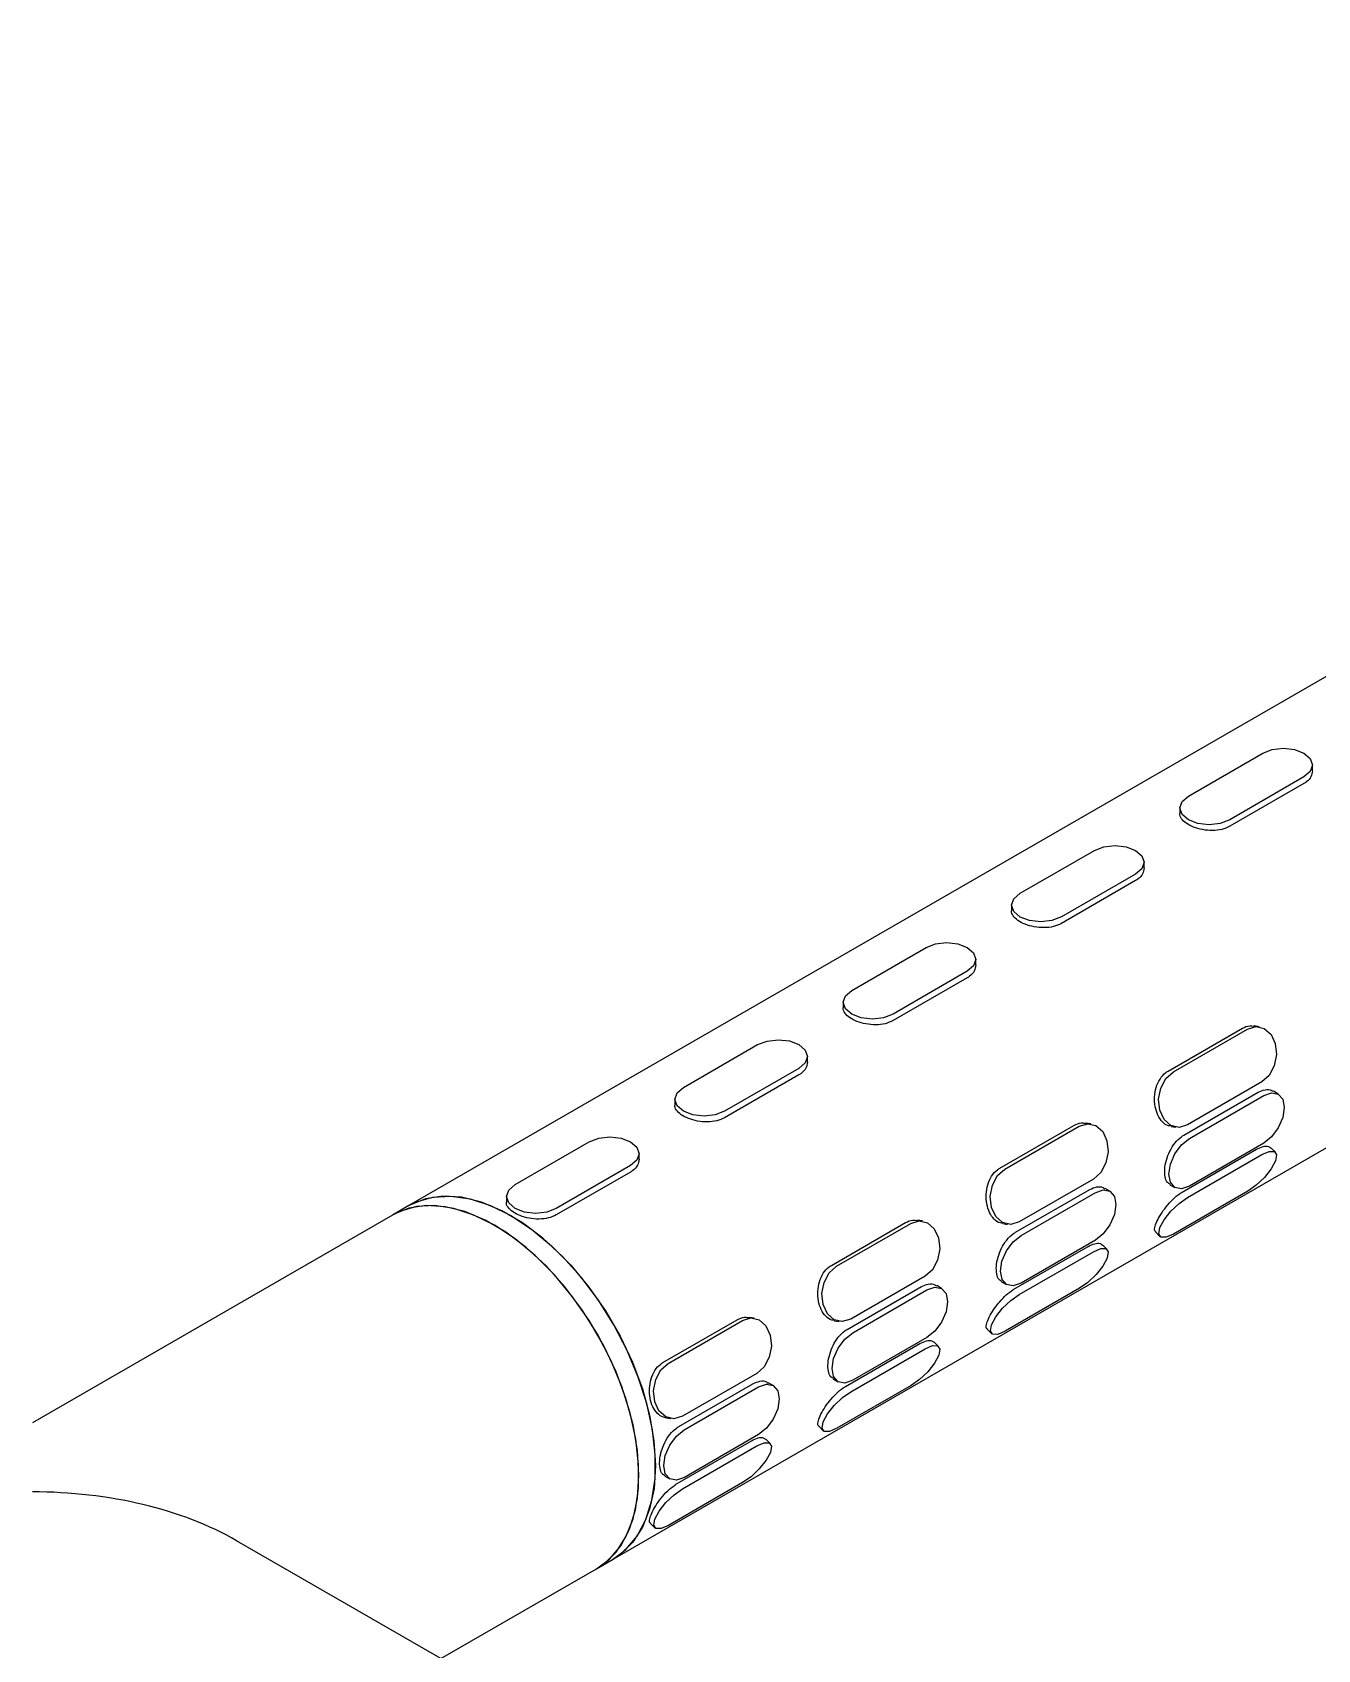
# Model space of a CAD drawing. Extents: x -1084 to 1049, y -151 to 450.
# Drawn here: x -671.1 to -625.2, y 242.3 to 300 of the extents above; entities that cross this region are included whole.
import ezdxf

# ---------------------------------------------------------------- set-up
doc = ezdxf.new("R2010")
doc.units = 0
doc.header["$LTSCALE"] = 23.1
doc.header["$MEASUREMENT"] = 0
doc.layers.get('0').update_dxf_attribs({"linetype": 'CONTINUOUS'})

msp = doc.modelspace()

# ---------------------------------------------------------------- linework, layer by layer
at = {"color": 7, "linetype": 'Continuous', "lineweight": 25}
for p, q in [((-485.02756, 357.77315), (-657.6622, 258.11329)), ((-650.37186, 245.48467), (-477.73722, 345.14453)), ((-629.83538, 272.73738), (-627.184, 274.26799)), ((-625.40578, 273.64385), (-625.40594, 273.84444)), ((-625.71101, 273.41922), (-628.36239, 271.88861)), ((-625.71082, 273.18795), (-628.36221, 271.65734)), ((-630.14045, 272.31216), (-630.14029, 272.11158)), ((-635.84519, 269.26799), (-633.19381, 270.79861)), ((-631.41559, 270.17446), (-631.41575, 270.37505)), ((-631.72081, 269.94983), (-634.3722, 268.41922)), ((-631.72063, 269.71857), (-634.37201, 268.18796)), ((-636.15026, 268.84278), (-636.1501, 268.64219)), ((-641.855, 265.79861), (-639.20361, 267.32922)), ((-637.42539, 266.70507), (-637.42555, 266.90566)), ((-637.73062, 266.48044), (-640.38201, 264.94983)), ((-637.73044, 266.24918), (-640.38182, 264.71857)), ((-642.16006, 265.37339), (-642.1599, 265.1728)), ((-630.56309, 262.91534), (-627.9117, 264.44595)), ((-630.37505, 262.88604), (-627.72366, 264.41665)), ((-627.3108, 264.5011), (-627.48508, 264.52825)), ((-647.8648, 262.32922), (-645.21342, 263.85983)), ((-643.4352, 263.23569), (-643.43536, 263.43627)), ((-643.74043, 263.01106), (-646.39181, 261.48044)), ((-643.74024, 262.77979), (-646.39163, 261.24918)), ((-627.21859, 262.52724), (-629.86998, 260.99663)), ((-648.16987, 261.904), (-648.16971, 261.70341)), ((-630.0019, 260.62798), (-627.35052, 262.15859)), ((-629.80173, 260.51263), (-627.15034, 262.04324)), ((-626.62964, 262.09483), (-626.80345, 262.19498)), ((-636.57289, 259.44595), (-633.92151, 260.97656)), ((-636.38485, 259.41665), (-633.73347, 260.94727)), ((-633.32061, 261.03171), (-633.49489, 261.05886)), ((-630.45712, 260.93934), (-630.28284, 260.91219)), ((-653.87461, 258.85983), (-651.22322, 260.39044)), ((-649.44501, 259.7663), (-649.44517, 259.96689)), ((-630.05608, 258.59262), (-627.4047, 260.12324)), ((-629.86792, 258.40514), (-627.21653, 259.93575)), ((-627.14898, 260.3415), (-629.80037, 258.81089)), ((-626.73263, 260.01917), (-626.89002, 260.17599)), ((-649.75023, 259.54167), (-652.40162, 258.01106)), ((-649.75005, 259.3104), (-652.40143, 257.77979)), ((-633.2284, 259.05786), (-635.87979, 257.52725)), ((-630.49488, 258.85945), (-630.32107, 258.7593)), ((-654.17968, 258.43461), (-654.17952, 258.23403)), ((-636.01171, 257.15859), (-633.36032, 258.6892)), ((-635.81153, 257.04324), (-633.16015, 258.57385)), ((-632.63945, 258.62544), (-632.81326, 258.7256)), ((-627.71905, 258.62694), (-630.37043, 257.09632)), ((-658.2514, 257.77315), (-671.10374, 250.35366)), ((-657.6622, 258.11329), (-658.2514, 257.77315)), ((-642.5827, 255.97656), (-639.93132, 257.50717)), ((-642.39466, 255.94727), (-639.74327, 257.47788)), ((-639.33041, 257.56232), (-639.50469, 257.58947)), ((-636.46692, 257.46995), (-636.29264, 257.4428)), ((-631.01173, 257.16972), (-630.85434, 257.0129)), ((-636.06589, 255.12324), (-633.4145, 256.65385)), ((-635.87772, 254.93575), (-633.22634, 256.46636)), ((-633.15879, 256.87211), (-635.81018, 255.3415)), ((-632.74244, 256.54978), (-632.89983, 256.70661)), ((-639.23821, 255.58847), (-641.88959, 254.05786)), ((-636.50468, 255.39007), (-636.33087, 255.28991)), ((-642.02152, 253.6892), (-639.37013, 255.21981)), ((-641.82134, 253.57385), (-639.16995, 255.10447)), ((-638.64926, 255.15606), (-638.82307, 255.25621)), ((-633.72886, 255.15755), (-636.38024, 253.62694)), ((-648.59251, 252.50717), (-645.94112, 254.03779)), ((-648.40447, 252.47788), (-645.75308, 254.00849)), ((-645.34022, 254.09294), (-645.5145, 254.12009)), ((-642.47673, 254.00056), (-642.30245, 253.97341)), ((-637.02153, 253.70034), (-636.86414, 253.54351)), ((-642.0757, 251.65385), (-639.42431, 253.18446)), ((-641.88753, 251.46636), (-639.23614, 252.99697)), ((-639.1686, 253.40273), (-641.81998, 251.87212)), ((-638.75224, 253.0804), (-638.90963, 253.23722)), ((-645.24801, 252.11908), (-647.8994, 250.58847)), ((-642.51449, 251.92068), (-642.34068, 251.82053)), ((-648.03132, 250.21981), (-645.37994, 251.75043)), ((-647.83115, 250.10447), (-645.17976, 251.63508)), ((-644.65906, 251.68667), (-644.83287, 251.78682)), ((-639.73866, 251.68816), (-642.39005, 250.15755)), ((-648.48654, 250.53118), (-648.31226, 250.50403)), ((-643.03134, 250.23095), (-642.87395, 250.07413)), ((-648.0855, 248.18446), (-645.43412, 249.71507)), ((-647.89734, 247.99697), (-645.24595, 249.52759)), ((-645.1784, 249.93334), (-647.82979, 248.40273)), ((-644.76205, 249.61101), (-644.91944, 249.76783)), ((-648.5243, 248.45129), (-648.35049, 248.35114)), ((-645.74847, 248.21877), (-648.39985, 246.68816)), ((-649.04115, 246.76156), (-648.88376, 246.60474)), ((-655.96923, 241.61669), (-663.81339, 246.14503)), ((-650.96106, 245.14454), (-650.37186, 245.48467)), ((-656.52068, 241.93504), (-650.96106, 245.14454))]:
    msp.add_line(p, q, dxfattribs=at)
at = {"color": 7, "linetype": 'Continuous', "lineweight": 25, "flags": 128}
for points in [[(-627.184, 274.26799), (-626.84609, 274.39839), (-626.4475, 274.44433), (-626.04891, 274.39882), (-625.71101, 274.26878), (-625.48522, 274.07401), (-625.40594, 273.84416), (-625.48522, 273.61423), (-625.71101, 273.41922)], [(-628.36239, 271.88861), (-628.7003, 271.75821), (-629.09889, 271.71227), (-629.49748, 271.75778), (-629.83538, 271.88782), (-630.06117, 272.08259), (-630.14045, 272.31244), (-630.06117, 272.54237), (-629.83538, 272.73738)], [(-633.19381, 270.79861), (-632.8559, 270.92901), (-632.45731, 270.97495), (-632.05872, 270.92943), (-631.72081, 270.79939), (-631.49503, 270.60462), (-631.41575, 270.37477), (-631.49503, 270.14484), (-631.72081, 269.94983)], [(-634.3722, 268.41922), (-634.71011, 268.28882), (-635.10869, 268.24288), (-635.50728, 268.28839), (-635.84519, 268.41844), (-636.07097, 268.61321), (-636.15026, 268.84305), (-636.07097, 269.07298), (-635.84519, 269.26799)], [(-639.20361, 267.32922), (-638.8657, 267.45962), (-638.46712, 267.50556), (-638.06853, 267.46004), (-637.73062, 267.33), (-637.50484, 267.13523), (-637.42555, 266.90538), (-637.50484, 266.67545), (-637.73062, 266.48044)], [(-640.38201, 264.94983), (-640.71991, 264.81943), (-641.1185, 264.77349), (-641.51709, 264.81901), (-641.855, 264.94905), (-642.08078, 265.14382), (-642.16006, 265.37367), (-642.08078, 265.6036), (-641.855, 265.79861)], [(-645.21342, 263.85983), (-644.87551, 263.99023), (-644.47692, 264.03617), (-644.07833, 263.99065), (-643.74043, 263.86061), (-643.51464, 263.66584), (-643.43536, 263.436), (-643.51464, 263.20607), (-643.74043, 263.01106)], [(-627.72366, 264.41665), (-627.42259, 264.50745), (-627.12891, 264.4406), (-626.88733, 264.22628), (-626.73463, 263.89712), (-626.69405, 263.50323), (-626.77178, 263.10458), (-626.95597, 262.76186), (-627.21859, 262.52724)], [(-629.86998, 260.99663), (-630.17105, 260.90584), (-630.46473, 260.97269), (-630.70631, 261.18701), (-630.85901, 261.51617), (-630.89959, 261.91005), (-630.82186, 262.3087), (-630.63767, 262.65142), (-630.37505, 262.88604)], [(-646.39181, 261.48044), (-646.72972, 261.35004), (-647.12831, 261.3041), (-647.5269, 261.34962), (-647.8648, 261.47966), (-648.09059, 261.67443), (-648.16987, 261.90428), (-648.09059, 262.13421), (-647.8648, 262.32922)], [(-627.15034, 262.04324), (-626.86844, 262.14118), (-626.62936, 262.09467), (-626.46949, 261.91079), (-626.41317, 261.61754), (-626.46897, 261.25956), (-626.6284, 260.89136), (-626.86719, 260.56898), (-627.14898, 260.3415)], [(-651.22322, 260.39044), (-650.88532, 260.52084), (-650.48673, 260.56678), (-650.08814, 260.52127), (-649.75023, 260.39123), (-649.52445, 260.19646), (-649.44517, 259.96661), (-649.52445, 259.73668), (-649.75023, 259.54167)], [(-633.73347, 260.94727), (-633.4324, 261.03806), (-633.13872, 260.97121), (-632.89714, 260.75689), (-632.74444, 260.42773), (-632.70386, 260.03385), (-632.78158, 259.6352), (-632.96578, 259.29247), (-633.2284, 259.05786)], [(-629.80037, 258.81089), (-630.08227, 258.71295), (-630.32135, 258.75946), (-630.48122, 258.94334), (-630.53754, 259.23659), (-630.48174, 259.59457), (-630.32231, 259.96277), (-630.08352, 260.28515), (-629.80173, 260.51263)], [(-627.21653, 259.93575), (-626.95381, 260.04864), (-626.76934, 260.04472), (-626.6912, 259.92458), (-626.73129, 259.70651), (-626.88351, 259.42372), (-627.12468, 259.11925), (-627.41808, 258.83946), (-627.71905, 258.62694)], [(-635.87979, 257.52725), (-636.18085, 257.43645), (-636.47453, 257.5033), (-636.71611, 257.71762), (-636.86881, 258.04678), (-636.90939, 258.44067), (-636.83167, 258.83932), (-636.64747, 259.18204), (-636.38485, 259.41665)], [(-652.40162, 258.01106), (-652.73953, 257.88066), (-653.13811, 257.83472), (-653.5367, 257.88023), (-653.87461, 258.01027), (-654.10039, 258.20504), (-654.17968, 258.43489), (-654.10039, 258.66482), (-653.87461, 258.85983)], [(-650.37186, 245.48467), (-649.91336, 245.82631), (-649.51101, 246.30511), (-649.20039, 246.89576), (-648.98782, 247.58621), (-648.87763, 248.36243), (-648.87206, 249.20861), (-648.97123, 250.10752), (-649.17312, 251.04086), (-649.47361, 251.98963), (-649.8666, 252.93453), (-650.34408, 253.85631), (-650.89633, 254.7362), (-651.5121, 255.5563), (-652.17887, 256.29992), (-652.88306, 256.95191), (-653.61034, 257.499), (-654.34589, 257.93005), (-655.07475, 258.2363), (-655.78208, 258.41149), (-656.45347, 258.45208), (-657.07527, 258.35723), (-657.63481, 258.12887), (-657.6622, 258.11329)], [(-657.6622, 258.11329), (-657.39673, 258.24569), (-656.80828, 258.41565), (-656.163, 258.4509), (-655.47405, 258.35075), (-654.75543, 258.11722), (-654.02177, 257.75507), (-653.28803, 257.27166), (-652.56912, 256.67686), (-651.87969, 255.98275), (-651.23376, 255.20347), (-650.6445, 254.35489), (-650.12389, 253.45427), (-649.68254, 252.51996), (-649.32942, 251.57097), (-649.07173, 250.62663), (-648.91471, 249.70615), (-648.86156, 248.82827), (-648.91336, 248.01087), (-649.06906, 247.27058), (-649.32548, 246.62248), (-649.67741, 246.07976), (-650.11768, 245.65346), (-650.37186, 245.48467)], [(-633.16015, 258.57385), (-632.87825, 258.67179), (-632.63917, 258.62528), (-632.47929, 258.4414), (-632.42297, 258.14815), (-632.47878, 257.79018), (-632.63821, 257.42197), (-632.877, 257.09959), (-633.15879, 256.87211)], [(-630.37043, 257.09632), (-630.63315, 256.98343), (-630.81762, 256.98735), (-630.89576, 257.10749), (-630.85567, 257.32556), (-630.70346, 257.60835), (-630.46229, 257.91282), (-630.16889, 258.19262), (-629.86792, 258.40514)], [(-650.96106, 245.14454), (-650.50256, 245.48617), (-650.10021, 245.96498), (-649.78958, 246.55562), (-649.57701, 247.24608), (-649.46682, 248.0223), (-649.46126, 248.86847), (-649.56043, 249.76738), (-649.76231, 250.70072), (-650.06281, 251.6495), (-650.4558, 252.59439), (-650.93327, 253.51617), (-651.48552, 254.39607), (-652.1013, 255.21617), (-652.76807, 255.95978), (-653.47226, 256.61177), (-654.19953, 257.15886), (-654.93509, 257.58992), (-655.66395, 257.89616), (-656.37127, 258.07136), (-657.04267, 258.11194), (-657.66446, 258.01709), (-658.224, 257.78873), (-658.2514, 257.77315)], [(-650.96106, 245.14454), (-650.70998, 245.31098), (-650.26917, 245.73649), (-649.91665, 246.2785), (-649.65959, 246.92596), (-649.50323, 247.6657), (-649.45076, 248.48266), (-649.50323, 249.3602), (-649.65959, 250.28046), (-649.91665, 251.22472), (-650.26917, 252.17374), (-650.70998, 253.10821), (-651.23011, 254.0091), (-651.81897, 254.85807), (-652.46457, 255.63785), (-653.15376, 256.33255), (-653.87253, 256.92804), (-654.60623, 257.41219), (-655.33993, 257.77515), (-656.05869, 258.00953), (-656.74789, 258.11056), (-657.39349, 258.07617), (-657.98234, 257.90708), (-658.2514, 257.77315)], [(-639.74327, 257.47788), (-639.44221, 257.56867), (-639.14853, 257.50182), (-638.90695, 257.2875), (-638.75424, 256.95834), (-638.71367, 256.56446), (-638.79139, 256.16581), (-638.97559, 255.82309), (-639.23821, 255.58847)], [(-635.81018, 255.3415), (-636.09207, 255.24357), (-636.33116, 255.29008), (-636.49103, 255.47395), (-636.54735, 255.7672), (-636.49155, 256.12518), (-636.33211, 256.49339), (-636.09333, 256.81577), (-635.81153, 257.04324)], [(-633.22634, 256.46636), (-632.96362, 256.57925), (-632.77915, 256.57533), (-632.70101, 256.45519), (-632.7411, 256.23712), (-632.89332, 255.95433), (-633.13448, 255.64986), (-633.42789, 255.37007), (-633.72886, 255.15755)], [(-641.88959, 254.05786), (-642.19066, 253.96706), (-642.48434, 254.03391), (-642.72592, 254.24823), (-642.87862, 254.57739), (-642.9192, 254.97128), (-642.84147, 255.36993), (-642.65728, 255.71265), (-642.39466, 255.94727)], [(-639.16995, 255.10447), (-638.88806, 255.2024), (-638.64897, 255.15589), (-638.4891, 254.97202), (-638.43278, 254.67877), (-638.48858, 254.32079), (-638.64802, 253.95258), (-638.8868, 253.6302), (-639.1686, 253.40273)], [(-636.38024, 253.62694), (-636.64296, 253.51404), (-636.82743, 253.51797), (-636.90557, 253.63811), (-636.86548, 253.85617), (-636.71326, 254.13897), (-636.4721, 254.44344), (-636.17869, 254.72323), (-635.87772, 254.93575)], [(-645.75308, 254.00849), (-645.45201, 254.09929), (-645.15833, 254.03243), (-644.91675, 253.81812), (-644.76405, 253.48896), (-644.72347, 253.09507), (-644.8012, 252.69642), (-644.98539, 252.3537), (-645.24801, 252.11908)], [(-641.81998, 251.87212), (-642.10188, 251.77418), (-642.34096, 251.82069), (-642.50084, 252.00456), (-642.55716, 252.29781), (-642.50135, 252.65579), (-642.34192, 253.024), (-642.10313, 253.34638), (-641.82134, 253.57385)], [(-639.23614, 252.99697), (-638.97342, 253.10987), (-638.78895, 253.10594), (-638.71082, 252.9858), (-638.75091, 252.76774), (-638.90312, 252.48494), (-639.14429, 252.18047), (-639.43769, 251.90068), (-639.73866, 251.68816)], [(-647.8994, 250.58847), (-648.20047, 250.49768), (-648.49415, 250.56453), (-648.73573, 250.77885), (-648.88843, 251.108), (-648.92901, 251.50189), (-648.85128, 251.90054), (-648.66709, 252.24326), (-648.40447, 252.47788)], [(-645.17976, 251.63508), (-644.89786, 251.73301), (-644.65878, 251.6865), (-644.49891, 251.50263), (-644.44259, 251.20938), (-644.49839, 250.8514), (-644.65782, 250.48319), (-644.89661, 250.16081), (-645.1784, 249.93334)], [(-642.39005, 250.15755), (-642.65277, 250.04466), (-642.83724, 250.04858), (-642.91537, 250.16872), (-642.87528, 250.38679), (-642.72307, 250.66958), (-642.4819, 250.97405), (-642.1885, 251.25384), (-641.88753, 251.46636)], [(-647.82979, 248.40273), (-648.11169, 248.30479), (-648.35077, 248.3513), (-648.51064, 248.53518), (-648.56696, 248.82843), (-648.51116, 249.1864), (-648.35173, 249.55461), (-648.11294, 249.87699), (-647.83115, 250.10447)], [(-645.24595, 249.52759), (-644.98323, 249.64048), (-644.79876, 249.63656), (-644.72062, 249.51642), (-644.76071, 249.29835), (-644.91293, 249.01556), (-645.1541, 248.71109), (-645.4475, 248.43129), (-645.74847, 248.21877)], [(-648.39985, 246.68816), (-648.66257, 246.57527), (-648.84704, 246.57919), (-648.92518, 246.69933), (-648.88509, 246.9174), (-648.73288, 247.20019), (-648.49171, 247.50466), (-648.19831, 247.78445), (-647.89734, 247.99697)]]:
    msp.add_lwpolyline(points, dxfattribs=at)
at = {"color": 7, "linetype": 'Continuous', "lineweight": 25}
msp.add_ellipse((-671.10374, 241.93504), major_axis=(10.31094, 0), ratio=0.57738155, start_param=0.78547943, end_param=1.57079633, dxfattribs=at)
for points, knots in [([(-625.40667, 273.64393), (-625.41747, 273.57072), (-625.43925, 273.42311), (-625.57692, 273.272), (-625.68365, 273.20501), (-625.71082, 273.18795)], [0, 0, 0, 0, 0.42312591, 0.85310879, 1, 1, 1, 1]), ([(-628.36221, 271.65734), (-628.45262, 271.61583), (-628.63341, 271.53282), (-628.97836, 271.49761), (-629.33209, 271.52891), (-629.66122, 271.62261), (-629.92964, 271.76152), (-630.09047, 271.92816), (-630.15904, 272.05018), (-630.13969, 272.11057), (-630.1394, 272.11149)], [0, 0, 0, 0, 0.14221509, 0.28439485, 0.42748983, 0.5711953, 0.71391374, 0.85560215, 0.99779149, 1, 1, 1, 1]), ([(-631.41648, 270.17454), (-631.42728, 270.10133), (-631.44906, 269.95372), (-631.58673, 269.80261), (-631.69345, 269.73562), (-631.72063, 269.71857)], [0, 0, 0, 0, 0.42312591, 0.85310879, 1, 1, 1, 1]), ([(-634.37201, 268.18796), (-634.46242, 268.14644), (-634.64322, 268.06343), (-634.98817, 268.02822), (-635.34189, 268.05953), (-635.67103, 268.15322), (-635.93945, 268.29213), (-636.10027, 268.45877), (-636.16885, 268.58079), (-636.1495, 268.64118), (-636.14921, 268.64211)], [0, 0, 0, 0, 0.14221509, 0.28439485, 0.42748983, 0.5711953, 0.71391374, 0.85560215, 0.99779149, 1, 1, 1, 1]), ([(-637.42629, 266.70516), (-637.43709, 266.63194), (-637.45886, 266.48433), (-637.59654, 266.33323), (-637.70326, 266.26624), (-637.73044, 266.24918)], [0, 0, 0, 0, 0.42312591, 0.85310879, 1, 1, 1, 1]), ([(-640.38182, 264.71857), (-640.47223, 264.67706), (-640.65302, 264.59404), (-640.99797, 264.55884), (-641.3517, 264.59014), (-641.68084, 264.68383), (-641.94925, 264.82274), (-642.11008, 264.98939), (-642.17866, 265.1114), (-642.15931, 265.17179), (-642.15901, 265.17272)], [0, 0, 0, 0, 0.14221509, 0.28439485, 0.42748983, 0.5711953, 0.71391374, 0.85560215, 0.99779149, 1, 1, 1, 1]), ([(-627.9117, 264.44595), (-627.82521, 264.48683), (-627.6864, 264.55243), (-627.54149, 264.52485), (-627.48686, 264.51445)], [0, 0, 0, 0, 0.62307917, 1, 1, 1, 1]), ([(-643.43609, 263.23577), (-643.44689, 263.16256), (-643.46867, 263.01495), (-643.60634, 262.86384), (-643.71307, 262.79685), (-643.74024, 262.77979)], [0, 0, 0, 0, 0.42312591, 0.85310879, 1, 1, 1, 1]), ([(-630.45533, 260.95314), (-630.4876, 260.95463), (-630.6021, 260.95995), (-630.77027, 261.08879), (-630.93558, 261.32345), (-631.03377, 261.63849), (-631.05682, 261.98792), (-630.99968, 262.33659), (-630.86232, 262.64421), (-630.69997, 262.82852), (-630.59087, 262.89772), (-630.56309, 262.91534)], [0, 0, 0, 0, 0.05078766, 0.1802188, 0.31020213, 0.43929268, 0.56745156, 0.69606354, 0.82581931, 0.95564784, 1, 1, 1, 1]), ([(-627.35052, 262.15859), (-627.26778, 262.19485), (-627.10232, 262.26737), (-626.9088, 262.26059), (-626.8304, 262.19936), (-626.8104, 262.18374)], [0, 0, 0, 0, 0.42696802, 0.85382997, 1, 1, 1, 1]), ([(-646.39163, 261.24918), (-646.48204, 261.20767), (-646.66283, 261.12466), (-647.00778, 261.08945), (-647.36151, 261.12075), (-647.69064, 261.21444), (-647.95906, 261.35335), (-648.11989, 261.52), (-648.18846, 261.64202), (-648.16911, 261.70241), (-648.16882, 261.70333)], [0, 0, 0, 0, 0.14221509, 0.28439485, 0.42748983, 0.5711953, 0.71391374, 0.85560215, 0.99779149, 1, 1, 1, 1]), ([(-633.92151, 260.97656), (-633.83502, 261.01744), (-633.69621, 261.08305), (-633.55129, 261.05546), (-633.49667, 261.04506)], [0, 0, 0, 0, 0.62307917, 1, 1, 1, 1]), ([(-630.48793, 258.8707), (-630.52281, 258.89049), (-630.6108, 258.94041), (-630.679, 259.13268), (-630.69332, 259.41014), (-630.63411, 259.73438), (-630.50811, 260.06418), (-630.32188, 260.36094), (-630.14043, 260.54148), (-630.03002, 260.61042), (-630.0019, 260.62798)], [0, 0, 0, 0, 0.09433935, 0.23793961, 0.38055355, 0.52213823, 0.66422346, 0.80757232, 0.95100155, 1, 1, 1, 1]), ([(-627.4047, 260.12324), (-627.32456, 260.16194), (-627.1643, 260.23933), (-626.98299, 260.24654), (-626.92325, 260.19048), (-626.89841, 260.16716)], [0, 0, 0, 0, 0.36879429, 0.73749696, 1, 1, 1, 1]), ([(-649.4459, 259.76638), (-649.4567, 259.69317), (-649.47848, 259.54556), (-649.61615, 259.39445), (-649.72287, 259.32746), (-649.75005, 259.3104)], [0, 0, 0, 0, 0.42312591, 0.85310879, 1, 1, 1, 1]), ([(-636.46514, 257.48375), (-636.49741, 257.48525), (-636.61191, 257.49056), (-636.78007, 257.6194), (-636.94538, 257.85406), (-637.04358, 258.1691), (-637.06663, 258.51854), (-637.00949, 258.86721), (-636.87213, 259.17482), (-636.70978, 259.35913), (-636.60068, 259.42833), (-636.57289, 259.44595)], [0, 0, 0, 0, 0.05078766, 0.1802188, 0.31020213, 0.43929268, 0.56745156, 0.69606354, 0.82581931, 0.95564784, 1, 1, 1, 1]), ([(-633.36032, 258.6892), (-633.27758, 258.72546), (-633.11212, 258.79798), (-632.91861, 258.79121), (-632.84021, 258.72997), (-632.82021, 258.71435)], [0, 0, 0, 0, 0.42696802, 0.85382997, 1, 1, 1, 1]), ([(-652.40143, 257.77979), (-652.49184, 257.73828), (-652.67264, 257.65527), (-653.01759, 257.62006), (-653.37131, 257.65136), (-653.70045, 257.74506), (-653.96887, 257.88397), (-654.12969, 258.05061), (-654.19827, 258.17263), (-654.17892, 258.23302), (-654.17863, 258.23394)], [0, 0, 0, 0, 0.14221509, 0.28439485, 0.42748983, 0.5711953, 0.71391374, 0.85560215, 0.99779149, 1, 1, 1, 1]), ([(-631.00334, 257.17856), (-631.01252, 257.18274), (-631.0532, 257.20131), (-631.04362, 257.32147), (-630.97501, 257.52924), (-630.83213, 257.79335), (-630.63516, 258.07469), (-630.39788, 258.33897), (-630.19635, 258.50719), (-630.08455, 258.57529), (-630.05608, 258.59262)], [0, 0, 0, 0, 0.044155713, 0.195713018, 0.346229355, 0.495659391, 0.645617723, 0.796909691, 0.948286494, 1, 1, 1, 1]), ([(-639.93132, 257.50717), (-639.84482, 257.54805), (-639.70601, 257.61366), (-639.5611, 257.58607), (-639.50648, 257.57568)], [0, 0, 0, 0, 0.62307917, 1, 1, 1, 1]), ([(-636.49773, 255.40131), (-636.53262, 255.4211), (-636.62061, 255.47102), (-636.68881, 255.6633), (-636.70313, 255.94075), (-636.64392, 256.265), (-636.51791, 256.59479), (-636.33168, 256.89155), (-636.15024, 257.0721), (-636.03982, 257.14103), (-636.01171, 257.15859)], [0, 0, 0, 0, 0.09433935, 0.23793961, 0.38055355, 0.52213823, 0.66422346, 0.80757232, 0.95100155, 1, 1, 1, 1]), ([(-633.4145, 256.65385), (-633.33436, 256.69255), (-633.1741, 256.76994), (-632.99279, 256.77715), (-632.93306, 256.72109), (-632.90821, 256.69777)], [0, 0, 0, 0, 0.36879429, 0.73749696, 1, 1, 1, 1]), ([(-642.47495, 254.01436), (-642.50721, 254.01586), (-642.62172, 254.02117), (-642.78988, 254.15001), (-642.95519, 254.38467), (-643.05338, 254.69972), (-643.07644, 255.04915), (-643.01929, 255.39782), (-642.88193, 255.70543), (-642.71959, 255.88975), (-642.61048, 255.95894), (-642.5827, 255.97656)], [0, 0, 0, 0, 0.05078766, 0.1802188, 0.31020213, 0.43929268, 0.56745156, 0.69606354, 0.82581931, 0.95564784, 1, 1, 1, 1]), ([(-639.37013, 255.21981), (-639.28739, 255.25608), (-639.12193, 255.32859), (-638.92842, 255.32182), (-638.85002, 255.26059), (-638.83002, 255.24497)], [0, 0, 0, 0, 0.42696802, 0.85382997, 1, 1, 1, 1]), ([(-637.01315, 253.70917), (-637.02233, 253.71336), (-637.06301, 253.73192), (-637.05342, 253.85209), (-636.98481, 254.05986), (-636.84193, 254.32397), (-636.64497, 254.6053), (-636.40769, 254.86958), (-636.20615, 255.03781), (-636.09436, 255.1059), (-636.06589, 255.12324)], [0, 0, 0, 0, 0.04415571, 0.19571302, 0.34622935, 0.49565939, 0.64561772, 0.79690969, 0.94828649, 1, 1, 1, 1]), ([(-645.94112, 254.03779), (-645.85463, 254.07866), (-645.71582, 254.14427), (-645.57091, 254.11669), (-645.51628, 254.10629)], [0, 0, 0, 0, 0.62307917, 1, 1, 1, 1]), ([(-642.50754, 251.93192), (-642.54243, 251.95171), (-642.63042, 252.00163), (-642.69861, 252.19391), (-642.71294, 252.47136), (-642.65373, 252.79561), (-642.52772, 253.12541), (-642.34149, 253.42216), (-642.16005, 253.60271), (-642.04963, 253.67165), (-642.02152, 253.6892)], [0, 0, 0, 0, 0.09433935, 0.23793961, 0.38055355, 0.52213823, 0.66422346, 0.80757232, 0.95100155, 1, 1, 1, 1]), ([(-639.42431, 253.18446), (-639.34417, 253.22316), (-639.18391, 253.30055), (-639.0026, 253.30777), (-638.94286, 253.2517), (-638.91802, 253.22839)], [0, 0, 0, 0, 0.36879429, 0.73749696, 1, 1, 1, 1]), ([(-648.48475, 250.54497), (-648.51702, 250.54647), (-648.63152, 250.55179), (-648.79969, 250.68063), (-648.965, 250.91528), (-649.06319, 251.23033), (-649.08624, 251.57976), (-649.0291, 251.92843), (-648.89174, 252.23605), (-648.72939, 252.42036), (-648.62029, 252.48955), (-648.59251, 252.50717)], [0, 0, 0, 0, 0.05078766, 0.1802188, 0.31020213, 0.43929268, 0.56745156, 0.69606354, 0.82581931, 0.95564784, 1, 1, 1, 1]), ([(-645.37994, 251.75043), (-645.2972, 251.78669), (-645.13174, 251.8592), (-644.93822, 251.85243), (-644.85982, 251.7912), (-644.83982, 251.77558)], [0, 0, 0, 0, 0.42696802, 0.85382997, 1, 1, 1, 1]), ([(-643.02295, 250.23978), (-643.03213, 250.24397), (-643.07282, 250.26254), (-643.06323, 250.3827), (-642.99462, 250.59047), (-642.85174, 250.85458), (-642.65477, 251.13592), (-642.4175, 251.40019), (-642.21596, 251.56842), (-642.10416, 251.63651), (-642.0757, 251.65385)], [0, 0, 0, 0, 0.04415571, 0.19571302, 0.34622935, 0.49565939, 0.64561772, 0.79690969, 0.94828649, 1, 1, 1, 1]), ([(-648.51735, 248.46253), (-648.55223, 248.48233), (-648.64022, 248.53224), (-648.70842, 248.72452), (-648.72274, 249.00197), (-648.66353, 249.32622), (-648.53753, 249.65602), (-648.3513, 249.95278), (-648.16985, 250.13332), (-648.05944, 250.20226), (-648.03132, 250.21981)], [0, 0, 0, 0, 0.09433935, 0.23793961, 0.38055355, 0.52213823, 0.66422346, 0.80757232, 0.95100155, 1, 1, 1, 1]), ([(-645.43412, 249.71507), (-645.35398, 249.75377), (-645.19372, 249.83117), (-645.01241, 249.83838), (-644.95267, 249.78231), (-644.92783, 249.759)], [0, 0, 0, 0, 0.36879429, 0.737496963, 1, 1, 1, 1]), ([(-649.03276, 246.77039), (-649.04194, 246.77458), (-649.08262, 246.79315), (-649.07304, 246.91331), (-649.00443, 247.12108), (-648.86155, 247.38519), (-648.66458, 247.66653), (-648.4273, 247.93081), (-648.22577, 248.09903), (-648.11397, 248.16712), (-648.0855, 248.18446)], [0, 0, 0, 0, 0.04415571, 0.19571302, 0.34622935, 0.49565939, 0.64561772, 0.79690969, 0.94828649, 1, 1, 1, 1])]:
    msp.add_open_spline(points, degree=3, knots=knots, dxfattribs=at)

doc.saveas('drawing.dxf')
